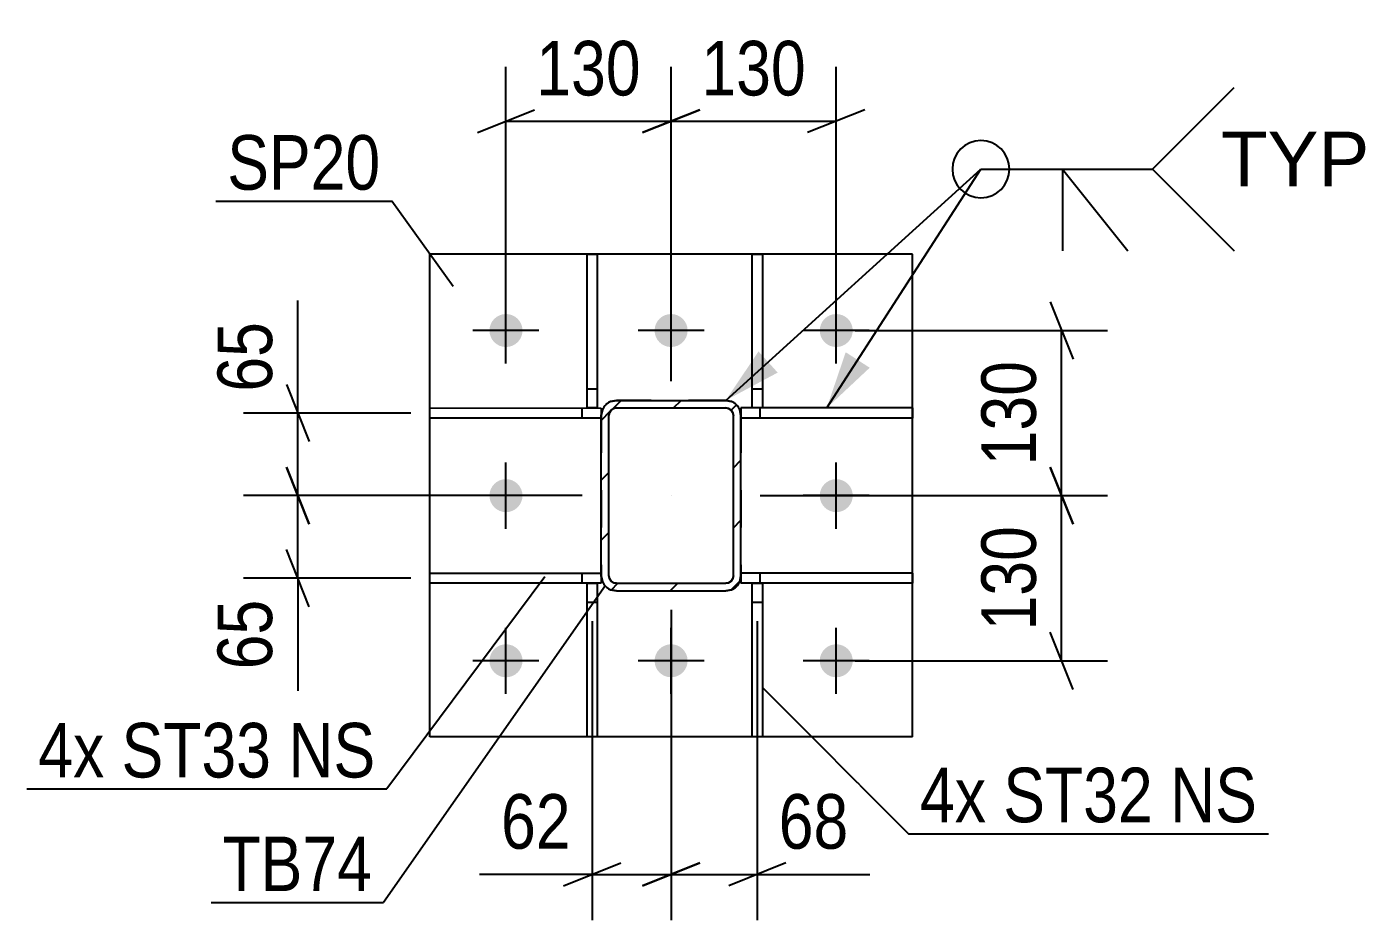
# Model space of a CAD drawing. Header units: millimetres. Extents: x 0 to 841, y 0 to 594.
# Drawn here: x 267 to 337.5, y 142.8 to 189.7 of the extents above; entities that cross this region are included whole.
import ezdxf

# ---------------------------------------------------------------- set-up
doc = ezdxf.new("R2010")
doc.units = ezdxf.units.MM
doc.linetypes.add('DXK_LINE_DOT2', pattern=[3.9198, 1.9599, -1.9599])
doc.linetypes.add('DXK_LINE_DOT3', pattern=[5.9187, 2.979, -0.9799, 0.9799, -0.9799])
doc.styles.add('Arial', font='ARIAL.TTF', dxfattribs={"height": 0.2})
doc.styles.add('Arial Narrow', font='ARIALN.TTF', dxfattribs={"height": 0.2})

# ---------------------------------------------------------------- blocks, each defined once
blk = doc.blocks.new('Part-800831068-2519 - 2473')
at = {"color": 2, "linetype": 'Continuous'}
for p, q in [((288.16, 152.435), (288.16, 177.768)), ((313.493, 177.768), (288.16, 177.768)), ((313.493, 152.435), (313.493, 177.768)), ((313.493, 152.435), (288.16, 152.435))]:
    blk.add_line(p, q, dxfattribs=at)
blk = doc.blocks.new('Part-800831068-2507 - 2473')
at = {"linetype": 'Continuous'}
h = blk.add_hatch(dxfattribs=at)
h.set_pattern_fill('', scale=0.7, style=0, pattern_type=0)
h.set_pattern_definition([(45, (304.259, 169.8673), (-1.57154, 1.57154), [])])
h.paths.add_polyline_path([(304.432, 169.608), (304.259, 169.867), (303.999, 170.041), (303.693, 170.102), (297.96, 170.102), (297.654, 170.041), (297.394, 169.867), (297.221, 169.608), (297.16, 169.302), (297.16, 160.902), (297.221, 160.595), (297.394, 160.336), (297.654, 160.163), (297.96, 160.102), (303.693, 160.102), (303.999, 160.163), (304.259, 160.336), (304.432, 160.595), (304.493, 160.902), (304.493, 169.302)])
h.paths.add_polyline_path([(304.093, 160.902), (304.063, 160.749), (303.976, 160.619), (303.846, 160.532), (303.693, 160.502), (297.96, 160.502), (297.807, 160.532), (297.677, 160.619), (297.59, 160.749), (297.56, 160.902), (297.56, 169.302), (297.59, 169.455), (297.677, 169.584), (297.807, 169.671), (297.96, 169.702), (303.693, 169.702), (303.846, 169.671), (303.976, 169.584), (304.063, 169.455), (304.093, 169.302)])
at = {"color": 7, "linetype": 'DXK_LINE_DOT2'}
for p, q in [((297.654, 170.041), (297.96, 170.102)), ((303.693, 170.102), (297.96, 170.102)), ((303.693, 170.102), (303.693, 170.102)), ((303.693, 170.102), (303.999, 170.041)), ((297.16, 169.302), (297.221, 169.608)), ((297.16, 169.302), (297.16, 160.902)), ((297.59, 169.455), (297.56, 169.302)), ((297.56, 160.902), (297.56, 169.302)), ((297.677, 169.584), (297.59, 169.455)), ((297.807, 169.671), (297.677, 169.584)), ((297.96, 169.702), (297.807, 169.671)), ((297.96, 169.702), (303.693, 169.702)), ((303.846, 169.671), (303.693, 169.702)), ((303.976, 169.584), (303.846, 169.671)), ((304.063, 169.455), (303.976, 169.584)), ((304.093, 169.302), (304.063, 169.455)), ((304.093, 160.902), (304.093, 169.302)), ((304.432, 169.608), (304.493, 169.302)), ((304.493, 169.302), (304.493, 160.902)), ((297.221, 160.595), (297.16, 160.902)), ((297.56, 160.902), (297.59, 160.749)), ((297.59, 160.749), (297.677, 160.619)), ((303.976, 160.619), (304.063, 160.749)), ((304.063, 160.749), (304.093, 160.902)), ((304.493, 160.902), (304.432, 160.595)), ((297.96, 160.102), (297.654, 160.163)), ((297.677, 160.619), (297.807, 160.532)), ((297.807, 160.532), (297.96, 160.502)), ((297.96, 160.502), (303.693, 160.502)), ((297.96, 160.102), (303.693, 160.102)), ((303.693, 160.502), (303.846, 160.532)), ((303.999, 160.163), (303.693, 160.102)), ((303.846, 160.532), (303.976, 160.619))]:
    blk.add_line(p, q, dxfattribs=at)
at = {"color": 2, "linetype": 'Continuous'}
for p, q in [((297.96, 170.102), (297.654, 170.041)), ((297.96, 170.102), (297.96, 170.102)), ((297.96, 170.102), (303.693, 170.102)), ((303.693, 170.102), (303.693, 170.102)), ((303.999, 170.041), (303.693, 170.102)), ((297.221, 169.608), (297.16, 169.302)), ((297.16, 169.302), (297.16, 169.302)), ((297.16, 160.902), (297.16, 169.302)), ((297.56, 169.302), (297.59, 169.455)), ((297.56, 169.302), (297.56, 169.302)), ((297.56, 160.902), (297.56, 169.302)), ((297.59, 169.455), (297.677, 169.584)), ((297.677, 169.584), (297.807, 169.671)), ((297.807, 169.671), (297.96, 169.702)), ((297.96, 169.702), (297.96, 169.702)), ((297.96, 169.702), (303.693, 169.702)), ((303.693, 169.702), (303.693, 169.702)), ((303.693, 169.702), (303.846, 169.671)), ((303.846, 169.671), (303.976, 169.584)), ((303.976, 169.584), (304.063, 169.455)), ((304.063, 169.455), (304.093, 169.302)), ((304.093, 169.302), (304.093, 169.302)), ((304.093, 160.902), (304.093, 169.302)), ((304.493, 169.302), (304.432, 169.608)), ((304.493, 169.302), (304.493, 169.302)), ((304.493, 160.902), (304.493, 169.302)), ((297.16, 160.902), (297.16, 160.902)), ((297.16, 160.902), (297.221, 160.595)), ((297.56, 160.902), (297.56, 160.902)), ((297.59, 160.749), (297.56, 160.902)), ((297.677, 160.619), (297.59, 160.749)), ((304.063, 160.749), (303.976, 160.619)), ((304.093, 160.902), (304.063, 160.749)), ((304.093, 160.902), (304.093, 160.902)), ((304.432, 160.595), (304.493, 160.902)), ((304.493, 160.902), (304.493, 160.902)), ((297.654, 160.163), (297.96, 160.102)), ((297.807, 160.532), (297.677, 160.619)), ((297.96, 160.502), (297.807, 160.532)), ((297.96, 160.502), (297.96, 160.502)), ((297.96, 160.502), (303.693, 160.502)), ((297.96, 160.102), (297.96, 160.102)), ((297.96, 160.102), (303.693, 160.102)), ((303.846, 160.532), (303.693, 160.502)), ((303.693, 160.502), (303.693, 160.502)), ((303.693, 160.102), (303.999, 160.163)), ((303.693, 160.102), (303.693, 160.102)), ((303.976, 160.619), (303.846, 160.532))]:
    blk.add_line(p, q, dxfattribs=at)
at = {"color": 7, "linetype": 'DXK_LINE_DOT3'}
blk.add_line((300.827, 165.102), (300.827, 165.102), dxfattribs=at)
at = {"color": 7, "linetype": 'DXK_LINE_DOT2'}
for centre, start, end in [((297.96, 169.302), 112.5, 157.5), ((303.693, 169.302), 22.5, 67.5), ((297.96, 160.902), 202.5, 247.5), ((303.693, 160.902), 292.5, 337.5)]:
    blk.add_arc(centre, 0.8, start, end, dxfattribs=at)
at = {"color": 2, "linetype": 'Continuous'}
for centre, start, end in [((297.96, 169.302), 112.5, 157.5), ((303.693, 169.302), 22.5, 67.5), ((297.96, 160.902), 202.5, 247.5), ((303.693, 160.902), 292.5, 337.5)]:
    blk.add_arc(centre, 0.8, start, end, dxfattribs=at)
blk = doc.blocks.new('Part-800831068-2565 - 2473')
at = {"color": 2, "linetype": 'Continuous'}
for p, q in [((296.416, 169.709), (296.416, 177.768)), ((296.416, 177.768), (296.949, 177.768)), ((296.949, 177.768), (296.949, 169.708)), ((296.949, 169.708), (296.416, 169.709))]:
    blk.add_line(p, q, dxfattribs=at)
at = {"color": 7, "linetype": 'DXK_LINE_DOT2'}
blk.add_line((296.416, 170.709), (296.949, 170.708), dxfattribs=at)
blk = doc.blocks.new('Part-800831068-2524 - 2473')
at = {"color": 2, "linetype": 'Continuous'}
for p, q in [((313.493, 161.035), (304.494, 161.035)), ((304.494, 160.903), (304.494, 160.502)), ((313.493, 161.035), (313.493, 160.502)), ((305.083, 160.502), (304.494, 160.502)), ((313.493, 160.502), (305.616, 160.502))]:
    blk.add_line(p, q, dxfattribs=at)
at = {"color": 7, "linetype": 'DXK_LINE_DOT2'}
for p, q in [((304.494, 161.035), (304.494, 160.903)), ((305.494, 160.502), (305.494, 161.035)), ((305.616, 160.502), (305.083, 160.502))]:
    blk.add_line(p, q, dxfattribs=at)
blk = doc.blocks.new('Part-800831068-2560 - 2473')
at = {"color": 2, "linetype": 'Continuous'}
for p, q in [((305.082, 169.709), (305.082, 177.768)), ((305.082, 177.768), (305.616, 177.768)), ((305.616, 177.768), (305.616, 169.708)), ((305.616, 169.708), (305.082, 169.709))]:
    blk.add_line(p, q, dxfattribs=at)
at = {"color": 7, "linetype": 'DXK_LINE_DOT2'}
blk.add_line((305.082, 170.709), (305.616, 170.708), dxfattribs=at)
blk = doc.blocks.new('Part-800831068-2570 - 2473')
at = {"color": 2, "linetype": 'Continuous'}
for p, q in [((305.082, 152.435), (305.083, 160.508)), ((305.083, 160.508), (305.616, 160.508)), ((305.616, 160.508), (305.616, 152.435)), ((305.616, 152.435), (305.082, 152.435))]:
    blk.add_line(p, q, dxfattribs=at)
at = {"color": 7, "linetype": 'DXK_LINE_DOT2'}
blk.add_line((305.083, 159.508), (305.616, 159.508), dxfattribs=at)
blk = doc.blocks.new('Part-800831068-2580 - 2473')
at = {"color": 2, "linetype": 'Continuous'}
for p, q in [((313.493, 169.702), (304.494, 169.702)), ((304.494, 169.702), (304.494, 169.3)), ((313.493, 169.168), (304.494, 169.168)), ((313.493, 169.702), (313.493, 169.168))]:
    blk.add_line(p, q, dxfattribs=at)
at = {"color": 7, "linetype": 'DXK_LINE_DOT2'}
for p, q in [((304.494, 169.168), (304.494, 169.3)), ((305.494, 169.168), (305.494, 169.702))]:
    blk.add_line(p, q, dxfattribs=at)
blk = doc.blocks.new('Bolt-800831068-2583 - 2473')
at = {"linetype": 'Continuous'}
for points in [[(291.293, 173.768, -1), (293.027, 173.768, -1)], [(299.96, 173.768, -1), (301.693, 173.768, -1)], [(308.627, 173.768, -1), (310.36, 173.768, -1)], [(291.293, 165.102, -1), (293.027, 165.102, -1)], [(308.627, 165.102, -1), (310.36, 165.102, -1)], [(291.293, 156.435, -1), (293.027, 156.435, -1)], [(299.96, 156.435, -1), (301.693, 156.435, -1)], [(308.627, 156.435, -1), (310.36, 156.435, -1)]]:
    blk.add_hatch(color=1, dxfattribs=at).paths.add_polyline_path(points)
at = {"color": 1, "linetype": 'Continuous'}
for p, q in [((292.16, 172.035), (292.16, 175.502)), ((300.827, 172.035), (300.827, 175.502)), ((309.493, 172.035), (309.493, 175.502)), ((293.893, 173.768), (290.427, 173.768)), ((302.56, 173.768), (299.093, 173.768)), ((311.227, 173.768), (307.76, 173.768)), ((292.16, 163.368), (292.16, 166.835)), ((309.493, 163.368), (309.493, 166.835)), ((293.893, 165.102), (290.427, 165.102)), ((311.227, 165.102), (307.76, 165.102)), ((292.16, 154.702), (292.16, 158.168)), ((300.827, 154.702), (300.827, 158.168)), ((309.493, 154.702), (309.493, 158.168)), ((293.893, 156.435), (290.427, 156.435)), ((302.56, 156.435), (299.093, 156.435)), ((311.227, 156.435), (307.76, 156.435))]:
    blk.add_line(p, q, dxfattribs=at)
blk = doc.blocks.new('Part-800831068-2597 - 2473')
at = {"color": 2, "linetype": 'Continuous'}
for p, q in [((296.416, 152.435), (296.416, 160.508)), ((296.416, 160.508), (296.95, 160.508)), ((296.95, 160.508), (296.949, 152.435)), ((296.949, 152.435), (296.416, 152.435))]:
    blk.add_line(p, q, dxfattribs=at)
at = {"color": 7, "linetype": 'DXK_LINE_DOT2'}
blk.add_line((296.416, 159.508), (296.95, 159.508), dxfattribs=at)
blk = doc.blocks.new('Part-800831068-2602 - 2473')
at = {"color": 2, "linetype": 'Continuous'}
for p, q in [((288.16, 169.168), (288.16, 169.702)), ((288.16, 169.702), (297.16, 169.701)), ((297.16, 169.168), (288.16, 169.168)), ((297.16, 169.701), (297.16, 169.3))]:
    blk.add_line(p, q, dxfattribs=at)
at = {"color": 7, "linetype": 'DXK_LINE_DOT2'}
for p, q in [((296.16, 169.168), (296.16, 169.701)), ((297.16, 169.3), (297.16, 169.168))]:
    blk.add_line(p, q, dxfattribs=at)
blk = doc.blocks.new('Part-800831068-2609 - 2473')
at = {"color": 2, "linetype": 'Continuous'}
for p, q in [((288.16, 160.502), (288.16, 161.035)), ((288.16, 161.035), (297.16, 161.035)), ((297.16, 160.903), (297.16, 160.501)), ((296.416, 160.501), (288.16, 160.502)), ((297.16, 160.501), (296.95, 160.501))]:
    blk.add_line(p, q, dxfattribs=at)
at = {"color": 7, "linetype": 'DXK_LINE_DOT2'}
for p, q in [((296.16, 160.501), (296.16, 161.035)), ((297.16, 161.035), (297.16, 160.903)), ((296.95, 160.501), (296.416, 160.501))]:
    blk.add_line(p, q, dxfattribs=at)
blk = doc.blocks.new('StraightDimension-800831068-2624 - 2473')
at = {"color": 7, "linetype": 'Continuous'}
for p, q in [((320.721, 166.602), (321.921, 163.602)), ((305.493, 165.102), (323.721, 165.102)), ((321.321, 156.435), (321.321, 165.102)), ((321.921, 154.935), (320.721, 157.935)), ((310.493, 156.435), (323.721, 156.435))]:
    blk.add_line(p, q, dxfattribs=at)
at = {"color": 0}
blk.add_wipeout([(320.571, 164.11), (316.371, 164.11), (316.371, 157.426), (320.571, 157.426)], dxfattribs=at)
at = {"color": 3, "style": 'Arial Narrow'}
blk.add_text('130', height=2.8633, rotation=90.00021, dxfattribs=at).set_placement((319.971, 158.026))
blk = doc.blocks.new('StraightDimension-800831068-2635 - 2473')
at = {"color": 7, "linetype": 'Continuous'}
for p, q in [((281.236, 169.435), (281.236, 175.341)), ((281.236, 169.435), (281.236, 175.341)), ((280.636, 170.935), (281.836, 167.935)), ((287.16, 169.435), (278.386, 169.435)), ((281.236, 165.102), (281.236, 169.435)), ((281.836, 163.602), (280.636, 166.602)), ((296.16, 165.102), (278.386, 165.102))]:
    blk.add_line(p, q, dxfattribs=at)
at = {"color": 0}
blk.add_wipeout([(280.486, 174.816), (276.286, 174.816), (276.286, 169.96), (280.486, 169.96)], dxfattribs=at)
at = {"color": 3, "style": 'Arial Narrow'}
blk.add_text('65', height=2.8633, rotation=90.00021, dxfattribs=at).set_placement((279.886, 170.56))
blk = doc.blocks.new('StraightDimension-800831068-2614 - 2473')
at = {"color": 7, "linetype": 'Continuous'}
for p, q in [((320.721, 175.268), (321.921, 172.268)), ((310.493, 173.768), (323.721, 173.768)), ((321.321, 165.102), (321.321, 173.768)), ((321.921, 163.602), (320.721, 166.602)), ((305.493, 165.102), (323.721, 165.102))]:
    blk.add_line(p, q, dxfattribs=at)
at = {"color": 0}
blk.add_wipeout([(320.571, 172.777), (316.371, 172.777), (316.371, 166.093), (320.571, 166.093)], dxfattribs=at)
at = {"color": 3, "style": 'Arial Narrow'}
blk.add_text('130', height=2.8633, rotation=90.00021, dxfattribs=at).set_placement((319.971, 166.693))
blk = doc.blocks.new('StraightDimension-800831068-2641 - 2473')
at = {"color": 7, "linetype": 'Continuous'}
for p, q in [((280.636, 166.602), (281.836, 163.602)), ((296.16, 165.102), (278.386, 165.102)), ((281.236, 160.768), (281.236, 165.102)), ((281.836, 159.268), (280.636, 162.268)), ((287.16, 160.768), (278.386, 160.768)), ((281.236, 160.768), (281.236, 154.862)), ((281.236, 160.768), (281.236, 154.862))]:
    blk.add_line(p, q, dxfattribs=at)
at = {"color": 0}
blk.add_wipeout([(280.486, 160.243), (276.286, 160.243), (276.286, 155.387), (280.486, 155.387)], dxfattribs=at)
at = {"color": 3, "style": 'Arial Narrow'}
blk.add_text('65', height=2.8633, rotation=90.00021, dxfattribs=at).set_placement((279.886, 155.987))
blk = doc.blocks.new('StraightDimension-800831068-2648 - 2473')
at = {"color": 7, "linetype": 'Continuous'}
for p, q in [((292.16, 174.768), (292.16, 187.606)), ((300.827, 171.102), (300.827, 187.606)), ((290.66, 184.156), (293.66, 185.356)), ((302.327, 185.356), (299.327, 184.156)), ((292.16, 184.756), (300.827, 184.756))]:
    blk.add_line(p, q, dxfattribs=at)
at = {"color": 0}
blk.add_wipeout([(299.835, 185.506), (299.835, 189.706), (293.151, 189.706), (293.151, 185.506)], dxfattribs=at)
at = {"color": 3, "style": 'Arial Narrow'}
blk.add_text('130', height=2.8633, dxfattribs=at).set_placement((293.751, 186.106))
blk = doc.blocks.new('StraightDimension-800831068-2657 - 2473')
at = {"color": 7, "linetype": 'Continuous'}
for p, q in [((300.827, 171.102), (300.827, 187.606)), ((309.493, 174.768), (309.493, 187.606)), ((299.327, 184.156), (302.327, 185.356)), ((310.993, 185.356), (307.993, 184.156)), ((300.827, 184.756), (309.493, 184.756))]:
    blk.add_line(p, q, dxfattribs=at)
at = {"color": 0}
blk.add_wipeout([(308.502, 185.506), (308.502, 189.706), (301.818, 189.706), (301.818, 185.506)], dxfattribs=at)
at = {"color": 3, "style": 'Arial Narrow'}
blk.add_text('130', height=2.8633, dxfattribs=at).set_placement((302.418, 186.106))
blk = doc.blocks.new('StraightDimension-800831068-2667 - 2473')
at = {"color": 7, "linetype": 'Continuous'}
for p, q in [((296.683, 158.508), (296.683, 142.822)), ((300.827, 159.102), (300.827, 142.822)), ((296.683, 145.222), (290.777, 145.222)), ((296.683, 145.222), (290.777, 145.222)), ((295.183, 144.622), (298.183, 145.822)), ((296.683, 145.222), (300.827, 145.222)), ((302.327, 145.822), (299.327, 144.622))]:
    blk.add_line(p, q, dxfattribs=at)
at = {"color": 0}
blk.add_wipeout([(296.158, 145.972), (296.158, 150.172), (291.302, 150.172), (291.302, 145.972)], dxfattribs=at)
at = {"color": 3, "style": 'Arial Narrow'}
blk.add_text('62', height=2.8633, dxfattribs=at).set_placement((291.902, 146.572))
blk = doc.blocks.new('StraightDimension-800831068-2676 - 2473')
at = {"color": 7, "linetype": 'Continuous'}
for p, q in [((300.827, 159.102), (300.827, 142.822)), ((305.349, 158.508), (305.349, 142.822)), ((299.327, 144.622), (302.327, 145.822)), ((300.827, 145.222), (305.349, 145.222)), ((306.849, 145.822), (303.849, 144.622)), ((305.349, 145.222), (311.256, 145.222)), ((305.349, 145.222), (311.256, 145.222))]:
    blk.add_line(p, q, dxfattribs=at)
at = {"color": 0}
blk.add_wipeout([(310.731, 145.972), (310.731, 150.172), (305.874, 150.172), (305.874, 145.972)], dxfattribs=at)
at = {"color": 3, "style": 'Arial Narrow'}
blk.add_text('68', height=2.8633, dxfattribs=at).set_placement((306.474, 146.572))
blk = doc.blocks.new('MarkSet-800831068-2738 - 2473')
at = {"color": 30, "linetype": 'Continuous'}
for p in [(294.198, 160.837), (267.014, 149.711)]:
    blk.add_line(p, (285.905, 149.711), dxfattribs=at)
at = {"color": 0}
for points in [[(271.086, 150.311), (271.086, 153.311), (267.614, 153.311), (267.614, 150.311)], [(279.84, 150.311), (279.84, 153.311), (271.986, 153.311), (271.986, 150.311)], [(285.305, 150.311), (285.305, 153.311), (280.74, 153.311), (280.74, 150.311)]]:
    blk.add_wipeout(points, dxfattribs=at)
for points in [[(271.086, 150.311), (271.086, 153.311), (267.614, 153.311), (267.614, 150.311)], [(279.84, 150.311), (279.84, 153.311), (271.986, 153.311), (271.986, 150.311)], [(285.305, 150.311), (285.305, 153.311), (280.74, 153.311), (280.74, 150.311)]]:
    blk.add_wipeout(points, dxfattribs=at)
at = {"color": 3, "style": 'Arial Narrow'}
for s, p in [('4x', (267.614, 150.311)), ('ST33', (271.986, 150.311)), ('NS', (280.74, 150.311))]:
    blk.add_text(s, height=2.8633, dxfattribs=at).set_placement(p)
blk = doc.blocks.new('Mark-800831068-2503 - 2473')
at = {"color": 30, "linetype": 'Continuous'}
for p in [(297.376, 160.385), (276.681, 143.745)]:
    blk.add_line(p, (285.736, 143.745), dxfattribs=at)
at = {"color": 0}
blk.add_wipeout([(285.136, 144.345), (285.136, 147.345), (277.281, 147.345), (277.281, 144.345)], dxfattribs=at)
blk.add_wipeout([(285.136, 144.345), (285.136, 147.345), (277.281, 147.345), (277.281, 144.345)], dxfattribs=at)
at = {"color": 3, "style": 'Arial Narrow'}
blk.add_text('TB74', height=2.8633, dxfattribs=at).set_placement((277.281, 144.345))
blk = doc.blocks.new('Mark-800831068-2515 - 2473')
at = {"color": 30, "linetype": 'Continuous'}
for p in [(276.934, 180.56), (289.396, 176.082)]:
    blk.add_line(p, (286.173, 180.56), dxfattribs=at)
at = {"color": 0}
blk.add_wipeout([(285.573, 181.16), (285.573, 184.16), (277.534, 184.16), (277.534, 181.16)], dxfattribs=at)
blk.add_wipeout([(285.573, 181.16), (285.573, 184.16), (277.534, 184.16), (277.534, 181.16)], dxfattribs=at)
at = {"color": 3, "style": 'Arial Narrow'}
blk.add_text('SP20', height=2.8633, dxfattribs=at).set_placement((277.534, 181.16))
blk = doc.blocks.new('WeldMark-800831068-2685 - 2473')
at = {"linetype": 'Continuous'}
for points in [[(306.42, 171.56), (303.693, 170.102), (305.413, 172.672)], [(311.25, 171.815), (308.993, 169.702), (309.99, 172.629)]]:
    blk.add_hatch(color=30, dxfattribs=at).paths.add_polyline_path(points)
at = {"color": 30, "linetype": 'Continuous'}
for p, q in [((303.693, 170.102), (317.086, 182.238)), ((308.993, 169.702), (317.086, 182.238)), ((317.086, 182.238), (326.086, 182.238))]:
    blk.add_line(p, q, dxfattribs=at)
at = {"color": 3, "linetype": 'Continuous'}
for q in [(324.8, 177.953), (321.372, 177.953)]:
    blk.add_line((321.372, 182.238), q, dxfattribs=at)
for start, end in [(90, 270), (270, 90)]:
    blk.add_arc((317.086, 182.238), 1.5, start, end, dxfattribs=at)
at = {"color": 0, "linetype": 'Continuous'}
blk.add_wipeout([(337.461, 181.338), (337.461, 184.338), (329.686, 184.338), (329.686, 181.338)], dxfattribs=at)
blk.add_wipeout([(337.461, 181.338), (337.461, 184.338), (329.686, 184.338), (329.686, 181.338)], dxfattribs=at)
at = {"color": 3, "linetype": 'Continuous'}
for q in [(330.371, 186.524), (330.371, 177.953)]:
    blk.add_line((326.086, 182.238), q, dxfattribs=at)
at = {"color": 3, "linetype": 'Continuous', "style": 'Arial'}
blk.add_text('TYP', height=2.8652, dxfattribs=at).set_placement((329.686, 181.338))
blk = doc.blocks.new('MarkSet-800831068-2768 - 2473')
at = {"color": 30, "linetype": 'Continuous'}
for p, q in [((305.605, 155.045), (313.29, 147.36)), ((313.29, 147.36), (332.181, 147.36))]:
    blk.add_line(p, q, dxfattribs=at)
at = {"color": 0}
for points in [[(317.362, 147.96), (317.362, 150.96), (313.89, 150.96), (313.89, 147.96)], [(326.116, 147.96), (326.116, 150.96), (318.262, 150.96), (318.262, 147.96)], [(331.581, 147.96), (331.581, 150.96), (327.016, 150.96), (327.016, 147.96)]]:
    blk.add_wipeout(points, dxfattribs=at)
for points in [[(317.362, 147.96), (317.362, 150.96), (313.89, 150.96), (313.89, 147.96)], [(326.116, 147.96), (326.116, 150.96), (318.262, 150.96), (318.262, 147.96)], [(331.581, 147.96), (331.581, 150.96), (327.016, 150.96), (327.016, 147.96)]]:
    blk.add_wipeout(points, dxfattribs=at)
at = {"color": 3, "style": 'Arial Narrow'}
for s, p in [('4x', (313.89, 147.96)), ('ST32', (318.262, 147.96)), ('NS', (327.016, 147.96))]:
    blk.add_text(s, height=2.8633, dxfattribs=at).set_placement(p)

msp = doc.modelspace()

# ---------------------------------------------------------------- block references
for name in ['Part-800831068-2519 - 2473', 'Part-800831068-2565 - 2473', 'Part-800831068-2560 - 2473', 'Bolt-800831068-2583 - 2473', 'Part-800831068-2507 - 2473', 'Part-800831068-2602 - 2473', 'Part-800831068-2580 - 2473', 'Part-800831068-2609 - 2473', 'Part-800831068-2524 - 2473', 'Part-800831068-2597 - 2473', 'Part-800831068-2570 - 2473']:
    msp.add_blockref(name, (0, 0))

# ---------------------------------------------------------------- next in the draw order: block references
for name in ['Mark-800831068-2515 - 2473', 'StraightDimension-800831068-2635 - 2473', 'StraightDimension-800831068-2624 - 2473']:
    msp.add_blockref(name, (0, 0))

# ---------------------------------------------------------------- next in the draw order: block references
for name in ['StraightDimension-800831068-2648 - 2473', 'StraightDimension-800831068-2614 - 2473', 'StraightDimension-800831068-2641 - 2473']:
    msp.add_blockref(name, (0, 0))

# ---------------------------------------------------------------- next in the draw order: block references
for name in ['StraightDimension-800831068-2657 - 2473', 'StraightDimension-800831068-2667 - 2473']:
    msp.add_blockref(name, (0, 0))

# ---------------------------------------------------------------- next in the draw order: block references
for name in ['WeldMark-800831068-2685 - 2473', 'MarkSet-800831068-2738 - 2473', 'StraightDimension-800831068-2676 - 2473']:
    msp.add_blockref(name, (0, 0))

# ---------------------------------------------------------------- next in the draw order: block references
for name in ['Mark-800831068-2503 - 2473', 'MarkSet-800831068-2768 - 2473']:
    msp.add_blockref(name, (0, 0))

doc.saveas('drawing.dxf')
